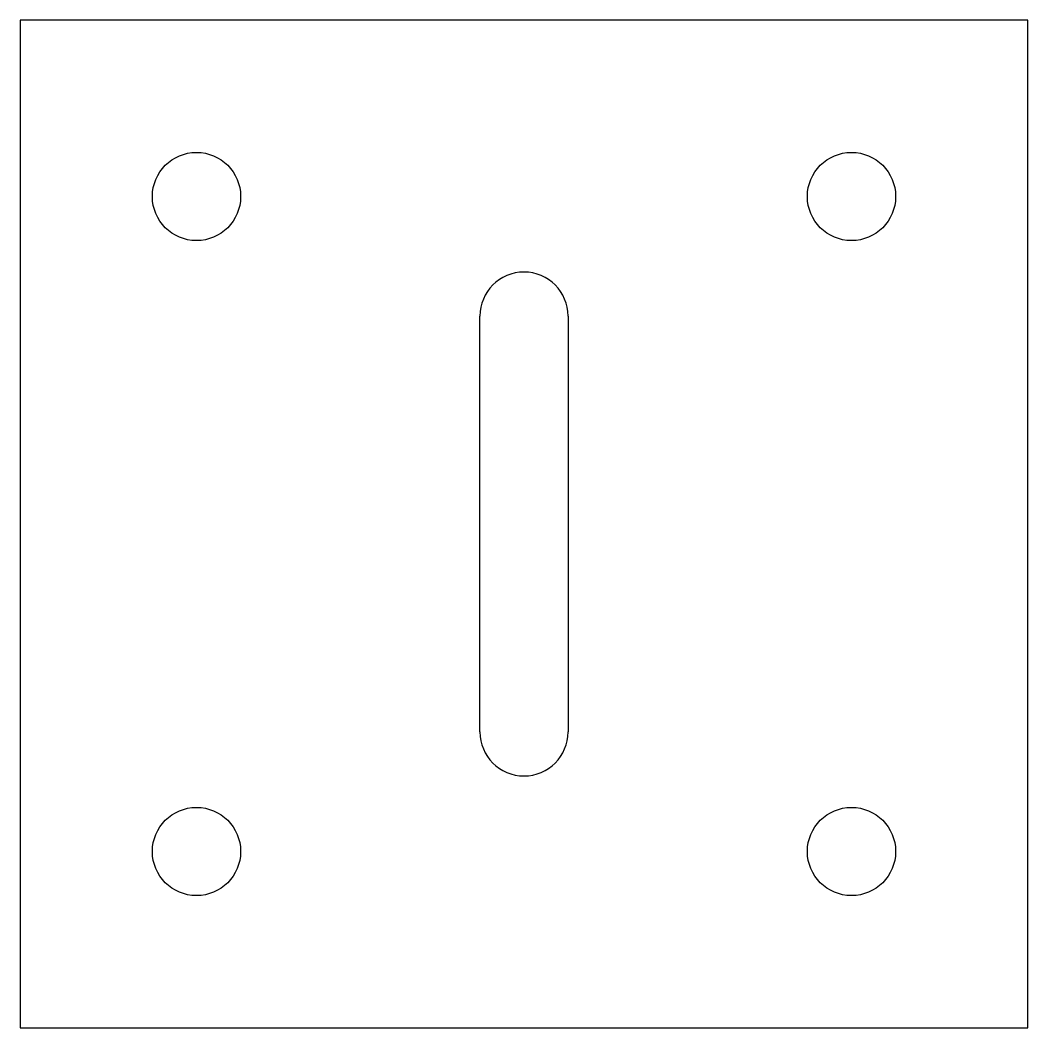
# Model space of a CAD drawing. Header units: millimetres. Extents: x 0 to 40, y 0 to 40.
import ezdxf

# ---------------------------------------------------------------- set-up
doc = ezdxf.new("R2010")
doc.units = ezdxf.units.MM

msp = doc.modelspace()

# ---------------------------------------------------------------- linework, layer by layer
for p, q in [((0, 40), (0, 0)), ((40, 40), (0, 40)), ((40, 0), (40, 40)), ((18.25, 11.75), (18.25, 28.25)), ((21.75, 28.25), (21.75, 11.75)), ((0, 0), (40, 0))]:
    msp.add_line(p, q)
for centre in [(7, 33), (33, 33), (7, 7), (33, 7)]:
    msp.add_circle(centre, 1.75)
for centre, start, end in [((20, 28.25), 0, 180), ((20, 11.75), 180, 360)]:
    msp.add_arc(centre, 1.75, start, end)

doc.saveas('drawing.dxf')
